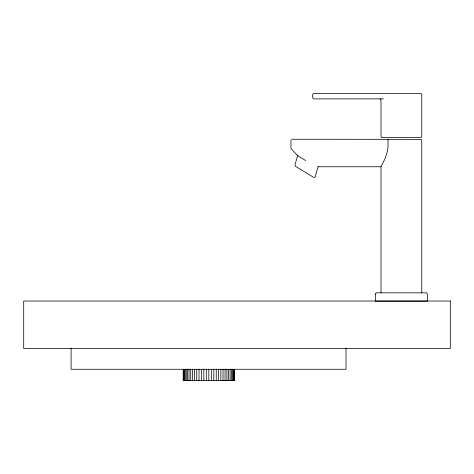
<?xml version="1.0" encoding="UTF-8"?>
<svg xmlns="http://www.w3.org/2000/svg" width="474" height="474" viewBox="0 0 474 474"><rect width="100%" height="100%" fill="white"/><g stroke="black" fill="none" stroke-linecap="round" stroke-linejoin="round"><path stroke-width="0.71" d="M290.959 140.268L290.947 148.415L297.583 155.685L305.611 160.538M388.058 139.469L387.963 147.912L387.039 152.397L385.232 158.245L381.007 166.771L381.007 292.837M297.808 154.891L295.006 164.822L295.261 166.161L314.066 177.632L315.139 176.992L318.155 166.374M291.421 139.249L421.398 139.35L421.771 140.446L421.771 292.837M383.454 98.888L313.699 98.888C311.951 98.071 311.951 94.166 313.699 93.348L421.066 93.396L421.771 94.735L421.771 136.293L421.398 137.395L381.487 137.496L381.007 136.293L381.007 100.275L380.729 99.297L380.053 98.888M318.137 166.771L381.007 166.771M346.02 347.993L346.02 369.276L71.1 369.276L71.1 347.993M234.411 369.276L234.411 380.652L183.219 380.652L183.219 369.276M234.286 369.276L234.286 380.652M233.919 369.276L233.919 380.652M233.309 369.276L233.309 380.652M232.461 369.276L232.461 380.652M231.389 369.276L231.389 380.652M230.097 369.276L230.097 380.652M228.598 369.276L228.598 380.652M226.91 369.276L226.91 380.652M225.049 369.276L225.049 380.652M223.035 369.276L223.035 380.652M220.878 369.276L220.878 380.652M218.609 369.276L218.609 380.652M216.245 369.276L216.245 380.652M213.804 369.276L213.804 380.652M211.321 369.276L211.321 380.652M208.815 369.276L208.815 380.652M206.303 369.276L206.303 380.652M203.82 369.276L203.82 380.652M201.385 369.276L201.385 380.652M199.015 369.276L199.015 380.652M196.746 369.276L196.746 380.652M194.595 369.276L194.595 380.652M192.574 369.276L192.574 380.652M190.714 369.276L190.714 380.652M189.025 369.276L189.025 380.652M187.532 369.276L187.532 380.652M186.241 369.276L186.241 380.652M185.162 369.276L185.162 380.652M184.321 369.276L184.321 380.652M183.711 369.276L183.711 380.652M183.337 369.276L183.337 380.652M375.331 294.04L375.319 301.144L427.459 301.144L427.453 294.04L426.63 292.849L376.279 292.837L375.331 294.04M450.3 301.02L23.7 301.02L23.7 348.42L450.3 348.42L450.3 301.02"/></g></svg>
